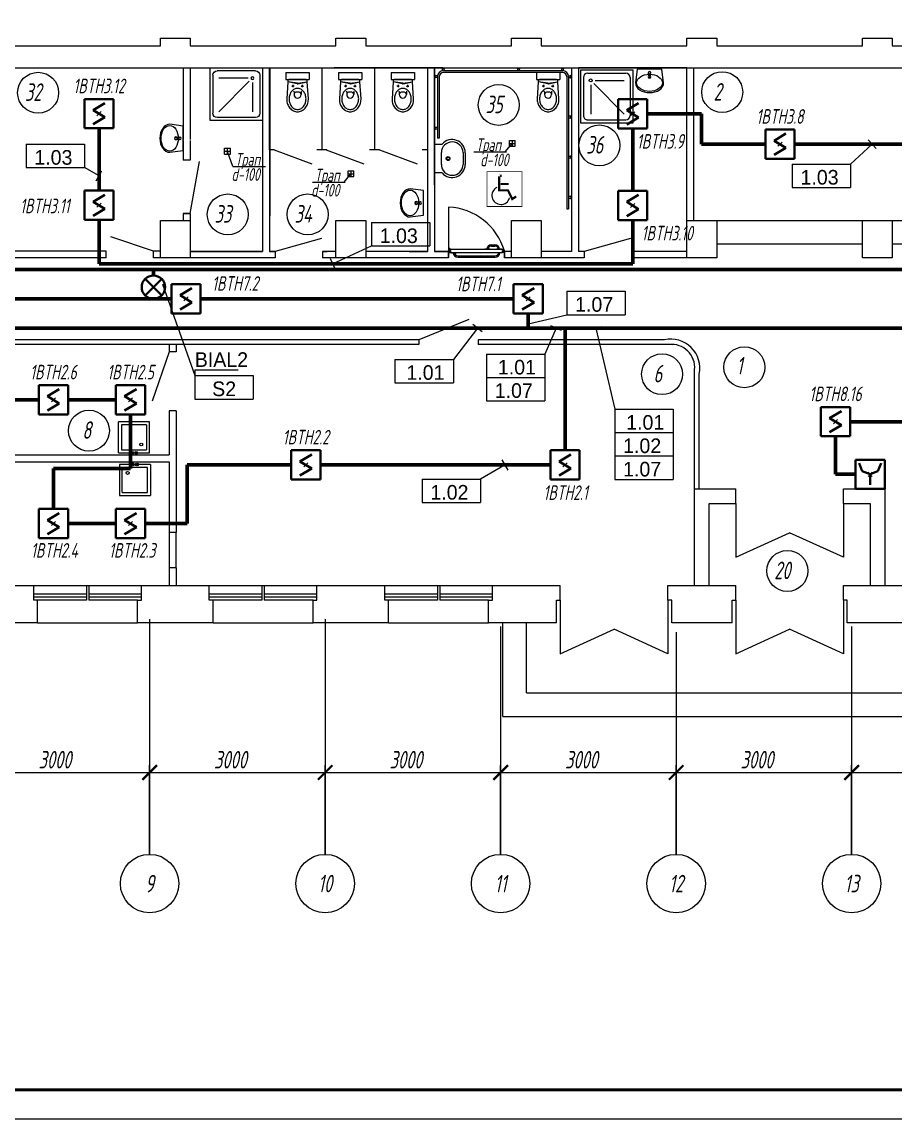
# Model space of a CAD drawing. Extents: x 0 to 1720, y -2086 to 3873.
# Drawn here: x 251.2 to 400.4, y 0 to 187.6 of the extents above; entities that cross this region are included whole.
import ezdxf
from ezdxf.enums import TextEntityAlignment as Align

# ---------------------------------------------------------------- set-up
doc = ezdxf.new("R2010")
doc.units = 0
for name, color, linetype in [('CONTORXXNP----00', 255, 'Continuous'), ('EL_DEVICE_NAME', 7, 'Continuous'), ('FORMAT', 134, 'Continuous'), ('OSI', 5, 'Continuous'), ('PLAN', 2, 'Continuous'), ('SYS_PIN', 7, 'Continuous')]:
    doc.layers.add(name, color=color, linetype=linetype)
doc.layers.add('EL_DEVICE', color=1, linetype='Continuous', lineweight=40)
doc.layers.add('EL_KABLE', color=9, linetype='Continuous', lineweight=60)
doc.styles.add('R2_5', font='romant.shx', dxfattribs={"width": 0.65, "oblique": 12, "height": 2.5})

# ---------------------------------------------------------------- blocks, each defined once
blk = doc.blocks.new('PL_SHOWER_TRAY')
for p, q in [((0.45, 0.9), (-0.45, 0.9)), ((-0.45, 0.9), (-0.45, 0)), ((-0.4, 0.125), (-0.4, 0.775)), ((-0.325, 0.85), (0.325, 0.85)), ((0.4, 0.125), (0.4, 0.775)), ((0.45, 0), (0.45, 0.9)), ((-0.275, 0.25), (-0.275, 0.75)), ((-0.222, 0.228), (0.3, 0.75)), ((-0.45, 0), (0.45, 0)), ((-0.325, 0.05), (0.325, 0.05)), ((-0.2, 0.175), (0.3, 0.175))]:
    blk.add_line(p, q)
blk.add_circle((-0.275, 0.175), 0.025)
for centre, start, end in [((-0.325, 0.775), 90, 180), ((0.325, 0.775), 360, 90), ((-0.325, 0.125), 180, 270), ((0.325, 0.125), 270, 360)]:
    blk.add_arc(centre, 0.075, start, end)
blk = doc.blocks.new('раковина')
at = {"lineweight": 0}
for p, q in [((471040, 84579), (471009, 84347)), ((471459, 84579), (471040, 84579)), ((471040, 84578), (471040, 84578)), ((471067, 84429), (471094, 84451)), ((471094, 84451), (471127, 84470)), ((471127, 84470), (471165, 84483)), ((471165, 84483), (471207, 84492)), ((471207, 84492), (471250, 84495)), ((471231, 84521), (471231, 84525)), ((471233, 84489), (471231, 84521)), ((471236, 84481), (471241, 84439)), ((471239, 84502), (471261, 84502)), ((471239, 84502), (471261, 84502)), ((471239, 84490), (471239, 84502)), ((471250, 84495), (471293, 84492)), ((471259, 84439), (471264, 84481)), ((471261, 84502), (471261, 84490)), ((471267, 84489), (471269, 84521)), ((471269, 84521), (471269, 84525)), ((471293, 84492), (471334, 84483)), ((471334, 84483), (471372, 84470)), ((471372, 84470), (471405, 84451)), ((471405, 84451), (471433, 84429)), ((471489, 84347), (471459, 84579)), ((471459, 84578), (471459, 84578)), ((471009, 84347), (471014, 84314)), ((471014, 84314), (471028, 84283)), ((471028, 84283), (471050, 84253)), ((471029, 84347), (471034, 84376)), ((471034, 84318), (471029, 84347)), ((471034, 84376), (471046, 84404)), ((471046, 84291), (471034, 84318)), ((471046, 84404), (471067, 84429)), ((471067, 84265), (471046, 84291)), ((471050, 84253), (471080, 84228)), ((471094, 84243), (471067, 84265)), ((471433, 84265), (471405, 84243)), ((471420, 84228), (471449, 84253)), ((471433, 84429), (471453, 84404)), ((471453, 84291), (471433, 84265)), ((471449, 84253), (471472, 84283)), ((471453, 84404), (471466, 84376)), ((471466, 84318), (471453, 84291)), ((471466, 84376), (471469, 84347)), ((471469, 84347), (471466, 84318)), ((471472, 84283), (471485, 84314)), ((471485, 84314), (471489, 84347)), ((471080, 84228), (471116, 84207)), ((471127, 84225), (471094, 84243)), ((471116, 84207), (471158, 84191)), ((471165, 84211), (471127, 84225)), ((471158, 84191), (471203, 84182)), ((471207, 84203), (471165, 84211)), ((471203, 84182), (471250, 84179)), ((471250, 84200), (471207, 84203)), ((471293, 84203), (471250, 84200)), ((471250, 84179), (471297, 84182)), ((471334, 84211), (471293, 84203)), ((471297, 84182), (471342, 84191)), ((471372, 84225), (471334, 84211)), ((471342, 84191), (471383, 84207)), ((471405, 84243), (471372, 84225)), ((471383, 84207), (471420, 84228))]:
    blk.add_line(p, q, dxfattribs=at)
for centre, radius, start, end in [((471250, 84452), 24, 0, 180), ((471250, 84452), 24, 180, 0), ((471250, 84522), 20, 339.2856, 200.7144), ((471250, 84522), 19.2, 7.8374, 171.8967), ((471250, 84491), 16.9, 185.1696, 354.8304), ((471250, 84490), 16.9, 185.1696, 354.8304), ((471250, 84490), 10.9, 180, 0), ((471250, 84440), 8.95, 187.1389, 352.8611)]:
    blk.add_arc(centre, radius, start, end, dxfattribs=at)
blk = doc.blocks.new('SIMG011S')
for points, const_width in [([(0.299, -0.298), (0.299, 0.298), (-0.299, 0.298), (-0.299, -0.298)], 0.015), ([(-0.087, 0.225), (-0.047, 0.225)], 0.04)]:
    blk.add_lwpolyline(points, close=True, dxfattribs=dict(const_width=const_width))
at = {"const_width": 0.0375}
for points in [[(-0.089, 0.221), (-0.089, -0.021), (0.061, -0.021), (0.133, -0.17), (0.2, -0.125)], [(-0.067, 0.087), (0.074, 0.087)]]:
    blk.add_lwpolyline(points, dxfattribs=at)
blk.add_arc((-0.061, -0.109), 0.153, 116.1997, 345.0088)
at = {"layer": 'CONTORXXNP----00', "const_width": 0.015}
blk.add_lwpolyline([(0.299, -0.298), (0.299, 0.298), (-0.299, 0.298), (-0.299, -0.298)], close=True, dxfattribs=at)
blk = doc.blocks.new('_ArchTick')
at = {"const_width": 0.15}
blk.add_lwpolyline([(-0.5, -0.5), (0.5, 0.5)], dxfattribs=at)
blk = doc.blocks.new('PS_DAT_SMOKE')
at = {"layer": 'EL_DEVICE'}
for p, q in [((-2.5, 2.5), (2.5, 2.5)), ((-2.5, -2.5), (-2.5, 2.5)), ((2.5, 2.5), (2.5, -2.5)), ((1.01, 1.81), (-1.01, 0.61)), ((-1.01, 0.61), (1.01, -0.61)), ((1.01, -0.61), (-1.01, -1.81)), ((2.5, -2.5), (-2.5, -2.5))]:
    blk.add_line(p, q, dxfattribs=at)
blk = doc.blocks.new('CONNECTOR_SQUARE')
at = {"layer": 'SYS_PIN'}
for p, q in [((-0.35, 0.35), (0.35, -0.35)), ((0.35, 0.35), (-0.35, -0.35))]:
    blk.add_line(p, q, dxfattribs=at)
blk = doc.blocks.new('PS_DAT_HAND')
at = {"layer": 'EL_DEVICE'}
for p, q in [((-2.5, 2.5), (2.5, 2.5)), ((-2.5, -2.5), (-2.5, 2.5)), ((2.5, 2.5), (2.5, -2.5)), ((-1.88, 1.88), (-1.33, 0.55)), ((-1.33, 0.55), (0, 0)), ((1.33, 0.55), (0, 0)), ((0, 0), (0, -1.81)), ((1.88, 1.88), (1.33, 0.55)), ((2.5, -2.5), (-2.5, -2.5))]:
    blk.add_line(p, q, dxfattribs=at)
blk = doc.blocks.new('PS_BIAL')
at = {"layer": 'EL_DEVICE'}
for p, q in [((-1.41, 1.41), (1.41, -1.41)), ((1.41, 1.41), (-1.41, -1.41))]:
    blk.add_line(p, q, dxfattribs=at)
blk.add_circle((0, 0), 2, dxfattribs=at)

msp = doc.modelspace()

# ---------------------------------------------------------------- linework, layer by layer
for p, q in [((397.17, 165.99), (395.81, 167.45)), ((251.87, 166.72), (261.87, 166.72)), ((251.87, 166.72), (251.87, 162.72)), ((261.87, 166.72), (261.87, 162.72)), ((396.49, 166.72), (392.83, 163.32)), ((382.83, 163.32), (392.83, 163.32)), ((382.83, 163.32), (382.83, 159.32)), ((392.83, 163.32), (392.83, 159.32)), ((251.87, 162.72), (261.87, 162.72)), ((264.35, 161.31), (261.87, 162.72)), ((263.86, 160.44), (264.85, 162.18)), ((382.83, 159.32), (392.83, 159.32)), ((310.91, 153.32), (320.91, 153.32)), ((310.91, 153.32), (310.91, 149.32)), ((320.91, 153.32), (320.91, 149.32)), ((304.28, 146.27), (310.91, 149.32)), ((310.91, 149.32), (320.91, 149.32)), ((303.86, 147.18), (304.7, 145.36)), ((275.21, 142.78), (280.72, 127.14)), ((275.21, 142.78), (275.21, 142.78)), ((344.3, 141.57), (354.3, 141.57)), ((344.3, 141.57), (344.3, 137.57)), ((354.3, 141.57), (354.3, 137.57)), ((337.47, 136.99), (337.93, 135.04)), ((337.7, 136.02), (344.3, 137.57)), ((344.3, 137.57), (354.3, 137.57)), ((329.04, 135.27), (324.93, 129.93)), ((329.83, 134.66), (328.25, 135.88)), ((342.48, 135.27), (340.56, 130.84)), ((343.4, 134.87), (341.56, 135.67)), ((350.24, 135.5), (348.29, 135.04)), ((349.26, 135.27), (352.5, 121.4)), ((314.93, 129.93), (324.93, 129.93)), ((314.93, 129.93), (314.93, 125.93)), ((324.93, 129.93), (324.93, 125.93)), ((330.56, 130.84), (340.56, 130.84)), ((330.56, 130.84), (330.56, 122.84)), ((340.56, 130.84), (340.56, 122.84)), ((280.72, 128.14), (280.72, 127.14)), ((280.72, 128.14), (288.16, 128.14)), ((280.72, 127.14), (290.72, 127.14)), ((280.72, 127.14), (280.72, 123.14)), ((290.72, 127.14), (290.72, 123.14)), ((314.93, 125.93), (324.93, 125.93)), ((330.56, 126.84), (340.56, 126.84)), ((280.72, 123.14), (290.72, 123.14)), ((330.56, 122.84), (340.56, 122.84)), ((352.5, 121.4), (362.5, 121.4)), ((352.5, 121.4), (352.5, 109.4)), ((362.5, 121.4), (362.5, 109.4)), ((352.5, 117.4), (362.5, 117.4)), ((334.28, 111), (333.28, 112.74)), ((352.5, 113.4), (362.5, 113.4)), ((333.78, 111.87), (329.56, 109.44)), ((319.56, 109.44), (329.56, 109.44)), ((319.56, 109.44), (319.56, 105.44)), ((329.56, 109.44), (329.56, 105.44)), ((352.5, 109.4), (362.5, 109.4)), ((319.56, 105.44), (329.56, 105.44))]:
    msp.add_line(p, q)
at = {"layer": 'EL_KABLE'}
for p, q in [((367.31, 171.93), (358.07, 171.93)), ((367.31, 166.72), (367.31, 171.93)), ((264.35, 158.78), (264.35, 169.44)), ((355.57, 169.43), (355.57, 158.75)), ((378.25, 166.72), (367.31, 166.72)), ((407.65, 166.72), (383.25, 166.72)), ((264.35, 146.27), (264.35, 153.78)), ((355.57, 153.75), (355.57, 146.27)), ((1183.2, 145.27), (123, 145.27)), ((355.57, 146.27), (264.35, 146.27)), ((1183.2, 145.27), (273.65, 145.27)), ((273.65, 145.27), (273.65, 144.27)), ((276.71, 140.27), (234.11, 140.27)), ((335.2, 140.27), (281.71, 140.27)), ((337.7, 135.27), (337.7, 137.77)), ((1157, 135.27), (159.5, 135.27)), ((1157, 135.27), (337.7, 135.27)), ((1157, 135.27), (344, 135.27)), ((344, 135.27), (344, 114.37)), ((254.05, 123), (244.69, 123)), ((267.24, 123), (259.05, 123)), ((269.74, 111.26), (269.74, 120.5)), ((434.32, 119.27), (392.74, 119.27)), ((390.24, 116.77), (390.24, 110.27)), ((256.55, 104.34), (256.55, 111.26)), ((256.55, 111.26), (269.74, 111.26)), ((297.19, 111.87), (279.43, 111.87)), ((279.43, 111.87), (279.43, 101.84)), ((341.5, 111.87), (302.19, 111.87)), ((390.24, 110.27), (393.65, 110.27)), ((267.24, 101.84), (259.05, 101.84)), ((279.43, 101.84), (272.24, 101.84))]:
    msp.add_line(p, q, dxfattribs=at)
at = {"layer": 'FORMAT'}
msp.add_lwpolyline([(0, 297), (1720.39, 297), (1720.39, 0), (0, 0)], close=True, dxfattribs=at)
at = {"layer": 'FORMAT', "lineweight": 50}
msp.add_lwpolyline([(20, 5), (20, 292), (1715.39, 292), (1715.39, 5)], close=True, dxfattribs=at)
at = {"layer": 'OSI'}
for p, q in [((273, 85.5), (273, 58.02)), ((273, 84.87), (273, 45.27)), ((303, 85.5), (303, 58.02)), ((303, 84.87), (303, 45.27)), ((273, 83.27), (273, 58.02)), ((303, 84.25), (303, 58.02)), ((333, 84.25), (333, 58.02)), ((333, 82.65), (333, 58.02)), ((363, 83.27), (363, 58.02)), ((363, 82.65), (363, 58.02)), ((393, 84.25), (393, 58.02)), ((393, 84.25), (393, 58.02)), ((333, 68.87), (333, 45.27)), ((363, 68.87), (363, 45.27)), ((393, 68.87), (393, 45.27)), ((241, 59.27), (275, 59.27)), ((271, 59.27), (305, 59.27)), ((301, 59.27), (335, 59.27)), ((331, 59.27), (365, 59.27)), ((361, 59.27), (395, 59.27)), ((391, 59.27), (425, 59.27))]:
    msp.add_line(p, q, dxfattribs=at)
at = {"layer": 'OSI', "lineweight": 25}
for p, q in [((273, 45.27), (273, 60.52)), ((273, 45.27), (273, 60.52)), ((303, 45.27), (303, 60.52)), ((303, 45.27), (303, 60.52)), ((333, 45.27), (333, 60.52)), ((333, 45.27), (333, 60.52)), ((363, 45.27), (363, 60.52)), ((363, 45.27), (363, 60.52)), ((393, 45.27), (393, 60.52)), ((393, 45.27), (393, 60.52))]:
    msp.add_line(p, q, dxfattribs=at)
for centre in [(273, 40.27), (303, 40.27), (333, 40.27), (363, 40.27), (393, 40.27)]:
    msp.add_circle(centre, 5, dxfattribs=at)
at = {"layer": 'PLAN'}
for p, q in [((274.85, 184.87), (279.95, 184.87)), ((274.85, 183.57), (274.85, 184.87)), ((279.95, 184.87), (279.95, 183.57)), ((304.85, 184.87), (309.95, 184.87)), ((304.85, 183.57), (304.85, 184.87)), ((309.95, 184.87), (309.95, 183.57)), ((334.85, 184.87), (339.95, 184.87)), ((334.85, 183.57), (334.85, 184.87)), ((339.95, 184.87), (339.95, 183.57)), ((364.85, 184.87), (369.95, 184.87)), ((364.85, 183.57), (364.85, 184.87)), ((369.95, 184.87), (369.95, 183.57)), ((394.85, 184.87), (399.95, 184.87)), ((394.85, 183.57), (394.85, 184.87)), ((399.95, 184.87), (399.95, 183.57)), ((249.95, 183.57), (274.85, 183.57)), ((279.95, 183.57), (304.85, 183.57)), ((309.95, 183.57), (334.85, 183.57)), ((339.95, 183.57), (364.85, 183.57)), ((369.95, 183.57), (394.85, 183.57)), ((399.95, 183.57), (424.85, 183.57)), ((249.95, 179.77), (549.4, 179.77)), ((268.76, 179.77), (278.76, 179.77)), ((278.75, 179.77), (278.75, 167.55)), ((279.95, 179.77), (303.35, 179.77)), ((279.95, 179.77), (285.49, 179.77)), ((279.95, 179.77), (279.95, 167.55)), ((282.32, 179.77), (292.32, 179.77)), ((291.6, 179.77), (303.35, 179.77)), ((292.32, 179.77), (292.32, 155.57)), ((292.32, 179.77), (292.32, 148.4)), ((292.32, 179.77), (292.32, 154.47)), ((293.51, 179.77), (293.51, 148.4)), ((293.51, 165.79), (293.51, 179.77)), ((293.52, 179.77), (293.52, 154.47)), ((296.28, 178.97), (296.28, 177.77)), ((296.28, 178.97), (296.28, 177.77)), ((296.28, 178.97), (300.28, 178.97)), ((300.28, 178.97), (300.28, 177.77)), ((300.28, 178.97), (300.28, 177.77)), ((302.51, 179.77), (320.51, 179.77)), ((302.51, 165.79), (302.51, 179.77)), ((323.09, 179.77), (304.54, 179.77)), ((305.28, 178.97), (305.28, 177.77)), ((305.28, 178.97), (305.28, 177.77)), ((305.28, 178.97), (309.28, 178.97)), ((309.28, 178.97), (309.28, 177.77)), ((309.28, 178.97), (309.28, 177.77)), ((311.51, 165.79), (311.51, 179.77)), ((314.28, 178.97), (314.28, 177.77)), ((314.28, 178.97), (314.28, 177.77)), ((314.28, 178.97), (318.28, 178.97)), ((318.28, 178.97), (318.28, 177.77)), ((318.28, 178.97), (318.28, 177.77)), ((320.51, 179.77), (320.51, 148.4)), ((321.71, 179.77), (345.11, 179.77)), ((321.71, 179.77), (327.24, 179.77)), ((321.71, 159.77), (321.71, 179.77)), ((321.71, 179.77), (321.71, 148.4)), ((321.81, 178.52), (321.71, 178.52)), ((321.81, 178.02), (321.81, 178.52)), ((322.22, 178.42), (321.81, 178.42)), ((322.21, 178.27), (322.21, 167.77)), ((322.51, 178.27), (322.51, 167.77)), ((322.96, 179.67), (322.96, 179.77)), ((322.96, 179.67), (323.46, 179.67)), ((323.06, 179.27), (323.06, 179.67)), ((327.24, 179.27), (323.21, 179.27)), ((327.24, 178.97), (323.21, 178.97)), ((323.36, 179.27), (323.36, 179.67)), ((323.46, 179.67), (323.46, 179.77)), ((343.61, 179.27), (327.24, 179.27)), ((343.61, 178.97), (327.24, 178.97)), ((333.36, 179.77), (345.11, 179.77)), ((335.83, 179.67), (335.83, 179.77)), ((335.83, 179.67), (336.33, 179.67)), ((335.93, 179.27), (335.93, 179.67)), ((336.23, 179.27), (336.23, 179.67)), ((336.33, 179.67), (336.33, 179.77)), ((339.11, 178.97), (339.11, 177.77)), ((339.11, 178.97), (339.11, 177.77)), ((343.1, 178.97), (343.1, 177.77)), ((343.11, 178.97), (343.11, 177.77)), ((343.36, 179.67), (343.36, 179.77)), ((343.86, 179.67), (343.36, 179.67)), ((343.46, 179.27), (343.46, 179.67)), ((343.76, 179.27), (343.76, 179.67)), ((343.86, 179.67), (343.86, 179.77)), ((344.31, 178.27), (344.31, 169.75)), ((344.59, 178.42), (345.01, 178.42)), ((344.61, 178.27), (344.61, 169.75)), ((345.01, 178.52), (345.11, 178.52)), ((345.01, 178.02), (345.01, 178.52)), ((345.11, 179.77), (345.11, 148.4)), ((345.11, 179.77), (345.11, 169.77)), ((346.3, 179.77), (346.3, 148.4)), ((346.3, 179.77), (346.3, 168.32)), ((364.85, 179.77), (346.3, 179.77)), ((346.3, 179.77), (346.3, 148.4)), ((364.85, 153.67), (364.85, 179.77)), ((366.05, 153.67), (366.05, 179.77)), ((296.28, 177.77), (300.28, 177.77)), ((296.28, 177.77), (300.28, 177.77)), ((296.61, 177.39), (296.43, 174.51)), ((296.62, 177.58), (296.61, 177.39)), ((298.21, 177.04), (296.62, 177.37)), ((298.26, 177.17), (296.62, 177.37)), ((299.74, 177.77), (296.82, 177.77)), ((297.68, 176.67), (297.28, 176.67)), ((297.48, 176.87), (297.48, 176.47)), ((298.3, 177.17), (299.94, 177.37)), ((298.35, 177.04), (299.95, 177.37)), ((298.88, 176.67), (299.28, 176.67)), ((299.08, 176.87), (299.08, 176.47)), ((299.95, 177.39), (299.94, 177.58)), ((300.13, 174.51), (299.95, 177.39)), ((305.28, 177.77), (309.28, 177.77)), ((305.28, 177.77), (309.28, 177.77)), ((305.61, 177.39), (305.43, 174.51)), ((305.62, 177.58), (305.61, 177.39)), ((307.21, 177.04), (305.62, 177.37)), ((307.26, 177.17), (305.62, 177.37)), ((308.74, 177.77), (305.82, 177.77)), ((306.68, 176.67), (306.28, 176.67)), ((306.48, 176.87), (306.48, 176.47)), ((307.3, 177.17), (308.94, 177.37)), ((307.35, 177.04), (308.95, 177.37)), ((307.88, 176.67), (308.28, 176.67)), ((308.08, 176.87), (308.08, 176.47)), ((308.95, 177.39), (308.94, 177.58)), ((309.13, 174.51), (308.95, 177.39)), ((314.28, 177.77), (318.28, 177.77)), ((314.28, 177.77), (318.28, 177.77)), ((314.61, 177.39), (314.43, 174.51)), ((314.62, 177.58), (314.61, 177.39)), ((316.21, 177.04), (314.62, 177.37)), ((316.26, 177.17), (314.62, 177.37)), ((317.74, 177.77), (314.82, 177.77)), ((315.68, 176.67), (315.28, 176.67)), ((315.48, 176.87), (315.48, 176.47)), ((316.3, 177.17), (317.94, 177.37)), ((316.35, 177.04), (317.95, 177.37)), ((316.88, 176.67), (317.28, 176.67)), ((317.08, 176.87), (317.08, 176.47)), ((317.95, 177.39), (317.94, 177.58)), ((318.13, 174.51), (317.95, 177.39)), ((321.81, 178.02), (321.71, 178.02)), ((322.21, 178.12), (321.81, 178.12)), ((339.11, 177.77), (343.11, 177.77)), ((339.11, 177.77), (343.11, 177.77)), ((339.43, 177.39), (339.26, 174.51)), ((339.44, 177.58), (339.43, 177.39)), ((341.04, 177.04), (339.45, 177.37)), ((341.08, 177.17), (339.45, 177.37)), ((342.57, 177.77), (339.64, 177.77)), ((340.51, 176.67), (340.11, 176.67)), ((340.31, 176.87), (340.31, 176.47)), ((341.13, 177.17), (342.76, 177.37)), ((341.18, 177.04), (342.78, 177.37)), ((341.71, 176.67), (342.11, 176.67)), ((341.91, 176.87), (341.91, 176.47)), ((342.78, 177.39), (342.77, 177.58)), ((342.95, 174.51), (342.78, 177.39)), ((344.61, 178.12), (345.01, 178.12)), ((345.01, 178.02), (345.11, 178.02)), ((297.68, 175.67), (297.68, 175.32)), ((297.68, 175.32), (297.68, 175.22)), ((298.58, 175.62), (297.98, 175.62)), ((298.88, 175.67), (298.88, 175.32)), ((298.88, 175.32), (298.88, 175.22)), ((306.68, 175.67), (306.68, 175.32)), ((306.68, 175.32), (306.68, 175.22)), ((307.58, 175.62), (306.98, 175.62)), ((307.88, 175.67), (307.88, 175.32)), ((307.88, 175.32), (307.88, 175.22)), ((315.68, 175.67), (315.68, 175.32)), ((315.68, 175.32), (315.68, 175.22)), ((316.58, 175.62), (315.98, 175.62)), ((316.88, 175.67), (316.88, 175.32)), ((316.88, 175.32), (316.88, 175.22)), ((340.51, 175.67), (340.51, 175.32)), ((340.51, 175.32), (340.51, 175.22)), ((341.41, 175.62), (340.81, 175.62)), ((341.71, 175.67), (341.71, 175.32)), ((341.71, 175.32), (341.71, 175.22)), ((344.31, 171.4), (344.31, 155.65)), ((344.59, 171.55), (345.01, 171.55)), ((344.61, 171.55), (345.01, 171.55)), ((344.61, 171.4), (344.61, 155.65)), ((344.61, 171.25), (345.01, 171.25)), ((344.61, 171.25), (345.01, 171.25)), ((345.01, 171.65), (345.11, 171.65)), ((345.01, 171.65), (345.01, 171.15)), ((345.01, 171.65), (345.11, 171.65)), ((345.01, 171.15), (345.01, 171.65)), ((345.01, 171.15), (345.11, 171.15)), ((345.01, 171.15), (345.11, 171.15)), ((321.81, 169.67), (321.71, 169.67)), ((321.81, 169.17), (321.71, 169.17)), ((321.81, 169.17), (321.81, 169.67)), ((322.21, 169.57), (321.81, 169.57)), ((322.21, 169.27), (321.81, 169.27)), ((278.75, 167.37), (278.75, 163.97)), ((279.95, 167.37), (279.95, 163.97)), ((322.51, 167.77), (322.21, 167.77)), ((334.5, 166.37), (334.5, 167.37)), ((334.5, 167.37), (335.5, 167.37)), ((335, 166.37), (335, 167.37)), ((335.5, 166.37), (335.5, 167.37)), ((285.82, 165.02), (285.82, 166.02)), ((285.82, 166.02), (286.82, 166.02)), ((285.82, 165.52), (286.82, 165.52)), ((287.24, 162.93), (286.29, 165.49)), ((286.32, 165.02), (286.32, 166.02)), ((286.82, 165.02), (286.82, 166.02)), ((294.3, 165.79), (293.51, 165.79)), ((294.3, 165.79), (300.73, 163.39)), ((302.5, 165.79), (301.6, 165.79)), ((303.3, 165.79), (301.7, 165.79)), ((303.2, 165.79), (309.63, 163.39)), ((311.5, 165.79), (310.6, 165.79)), ((312.3, 165.79), (310.7, 165.79)), ((312.3, 165.79), (318.73, 163.39)), ((320.5, 165.79), (319.6, 165.79)), ((321.71, 161.82), (321.71, 166.72)), ((321.71, 166.72), (323, 166.72)), ((322.89, 163.26), (322.89, 165.28)), ((326.58, 165.28), (326.58, 163.26)), ((326.96, 165.27), (326.96, 163.27)), ((328.43, 165.44), (333.98, 165.44)), ((333.8, 165.44), (334.97, 166.84)), ((334.5, 166.87), (335.5, 166.87)), ((334.5, 166.37), (335.5, 166.37)), ((279.95, 163.97), (278.75, 163.97)), ((279.95, 154.87), (281.53, 163.78)), ((285.82, 165.02), (286.82, 165.02)), ((344.61, 164.68), (345.01, 164.68)), ((344.61, 164.38), (345.01, 164.38)), ((345.01, 164.78), (345.11, 164.78)), ((345.01, 164.78), (345.01, 164.28)), ((345.01, 164.28), (345.11, 164.28)), ((287.24, 162.93), (292.79, 162.93)), ((306.23, 160.24), (307.4, 161.65)), ((306.93, 161.18), (306.93, 162.18)), ((306.93, 162.18), (307.93, 162.18)), ((306.93, 161.68), (307.93, 161.68)), ((307.43, 161.18), (307.43, 162.18)), ((307.93, 161.18), (307.93, 162.18)), ((323, 161.82), (321.71, 161.82)), ((300.86, 160.24), (306.41, 160.24)), ((306.93, 161.18), (307.93, 161.18)), ((344.61, 157.81), (345.01, 157.81)), ((345.01, 157.91), (345.11, 157.91)), ((345.01, 157.91), (345.01, 157.41)), ((324.09, 155.98), (324.1, 148.52)), ((344.61, 157.51), (345.01, 157.51)), ((345.01, 157.41), (345.11, 157.41)), ((278.75, 154.87), (279.95, 154.87)), ((278.75, 154.87), (278.75, 153.67)), ((279.95, 154.87), (278.75, 154.87)), ((279.95, 154.87), (279.95, 153.67)), ((344.31, 155.65), (344.61, 155.65)), ((274.85, 147.27), (274.85, 153.67)), ((274.85, 153.67), (279.95, 153.67)), ((279.95, 153.67), (279.95, 147.27)), ((304.85, 147.27), (304.85, 153.67)), ((304.85, 153.67), (309.95, 153.67)), ((309.95, 153.67), (309.95, 147.27)), ((334.85, 147.27), (334.85, 153.67)), ((334.85, 153.67), (339.95, 153.67)), ((339.95, 153.67), (339.95, 147.27)), ((339.95, 153.67), (339.95, 152.54)), ((364.85, 147.27), (364.85, 153.67)), ((364.85, 153.67), (369.95, 153.67)), ((366.05, 153.67), (424.85, 153.67)), ((369.95, 153.67), (369.95, 147.27)), ((394.85, 147.27), (394.85, 153.67)), ((394.85, 153.67), (399.95, 153.67)), ((399.95, 153.67), (399.95, 147.27)), ((273.65, 148.45), (266.36, 150.9)), ((302.38, 150.6), (294.47, 148.4)), ((355.17, 150.6), (347.26, 148.4)), ((265.55, 148.45), (249.95, 148.45)), ((265.55, 147.27), (265.55, 148.45)), ((274.85, 148.45), (273.65, 148.45)), ((273.65, 147.27), (273.65, 148.45)), ((292.32, 148.4), (279.95, 148.4)), ((279.95, 148.4), (292.32, 148.4)), ((294.47, 148.4), (293.51, 148.4)), ((293.51, 148.4), (294.47, 148.4)), ((294.47, 148.4), (294.47, 147.27)), ((304.85, 148.4), (302.57, 148.4)), ((302.57, 148.4), (303.35, 148.4)), ((302.57, 148.4), (302.57, 147.27)), ((320.51, 148.4), (309.95, 148.4)), ((317.34, 148.4), (320.51, 148.4)), ((320.51, 148.4), (317.69, 148.4)), ((324.1, 148.4), (321.71, 148.4)), ((321.71, 148.4), (324.1, 148.4)), ((324.1, 147.32), (324.1, 148.52)), ((324.1, 147.32), (324.1, 148.52)), ((324.1, 148.47), (324.1, 148.22)), ((324.1, 148.47), (324.1, 148.22)), ((324.32, 148.47), (324.1, 148.47)), ((324.1, 148.47), (324.1, 147.34)), ((324.1, 148.47), (324.1, 147.34)), ((324.1, 148.4), (324.1, 147.27)), ((324.1, 147.27), (324.1, 148.39)), ((324.1, 148.28), (324.32, 148.28)), ((324.25, 148.53), (324.25, 148.72)), ((324.37, 148.53), (324.25, 148.53)), ((333.45, 148.72), (324.29, 148.72)), ((324.29, 148.72), (324.29, 148.57)), ((324.29, 148.57), (324.41, 148.57)), ((324.32, 148.28), (324.32, 148.47)), ((324.37, 148.22), (324.37, 148.53)), ((324.41, 148.57), (324.41, 148.22)), ((330.31, 148.72), (330.31, 148.77)), ((331.21, 148.77), (330.31, 148.77)), ((331.21, 148.72), (331.21, 148.77)), ((331.41, 149.51), (332.02, 149.51)), ((331.41, 149.31), (332.02, 149.31)), ((333.17, 148.77), (332.27, 148.77)), ((332.27, 148.72), (332.27, 148.77)), ((333.17, 148.72), (333.17, 148.77)), ((333.33, 148.22), (333.33, 148.57)), ((333.33, 148.57), (333.45, 148.57)), ((333.37, 148.22), (333.37, 148.53)), ((333.37, 148.53), (333.49, 148.53)), ((333.42, 148.28), (333.42, 148.47)), ((333.42, 148.47), (333.65, 148.47)), ((333.65, 148.28), (333.42, 148.28)), ((333.45, 148.57), (333.45, 148.72)), ((333.49, 148.53), (333.49, 148.72)), ((333.64, 148.47), (333.64, 147.27)), ((333.64, 147.32), (333.64, 148.45)), ((334.85, 148.4), (333.64, 148.4)), ((333.64, 147.27), (333.64, 148.4)), ((333.64, 148.4), (333.64, 147.27)), ((333.65, 148.47), (333.65, 148.22)), ((345.11, 148.4), (339.95, 148.4)), ((347.26, 148.4), (346.3, 148.4)), ((347.26, 148.4), (347.26, 147.27)), ((364.85, 148.4), (355.36, 148.4)), ((355.36, 148.4), (355.36, 147.27)), ((369.95, 149.67), (394.85, 149.67)), ((399.95, 149.67), (424.85, 149.67)), ((265.55, 147.27), (249.95, 147.27)), ((274.85, 147.27), (273.65, 147.27)), ((286.71, 147.27), (274.85, 147.27)), ((294.47, 147.27), (286.71, 147.27)), ((304.85, 147.27), (302.57, 147.27)), ((309.95, 147.27), (304.85, 147.27)), ((324.1, 147.27), (309.95, 147.27)), ((324.1, 148.22), (324.37, 148.22)), ((324.41, 148.22), (333.33, 148.22)), ((324.58, 148.17), (324.58, 148.22)), ((324.58, 148.17), (325.48, 148.17)), ((325.48, 148.17), (325.48, 148.22)), ((325.68, 147.62), (332.07, 147.62)), ((325.68, 147.42), (332.07, 147.42)), ((332.27, 148.17), (332.27, 148.22)), ((333.17, 148.17), (332.27, 148.17)), ((333.17, 148.17), (333.17, 148.22)), ((333.65, 148.22), (333.37, 148.22)), ((339.95, 147.27), (333.64, 147.27)), ((347.26, 147.27), (339.95, 147.27)), ((364.85, 147.27), (355.36, 147.27)), ((369.95, 147.27), (364.85, 147.27)), ((399.95, 147.27), (394.85, 147.27)), ((327.56, 136.77), (319.04, 133.27)), ((319.04, 133.27), (246.15, 133.27)), ((319.04, 133.27), (319.04, 132.47)), ((351.25, 133.27), (329.14, 133.27)), ((329.14, 133.27), (329.14, 132.47)), ((361, 133.27), (351.25, 133.27)), ((319.04, 132.47), (249.95, 132.47)), ((276.34, 132.4), (276.34, 131.2)), ((277.54, 132.4), (277.54, 131.2)), ((351.25, 132.47), (329.14, 132.47)), ((361.8, 132.47), (351.25, 132.47)), ((276.34, 131.2), (273.44, 122.79)), ((277.54, 131.2), (276.34, 131.2)), ((366.15, 91.27), (366.15, 128.17)), ((366.95, 107.77), (366.95, 127.38)), ((276.34, 121.1), (276.34, 113.6)), ((277.54, 121.1), (276.34, 121.1)), ((277.54, 121.1), (277.54, 100.29)), ((267.68, 113.95), (267.68, 119.25)), ((272.99, 119.25), (267.68, 119.25)), ((272.48, 118.75), (268.18, 118.75)), ((268.18, 118.75), (268.18, 114.45)), ((272.48, 118.75), (272.48, 114.45)), ((272.99, 113.95), (272.99, 119.25)), ((249.95, 113.6), (276.34, 113.6)), ((267.68, 113.95), (272.99, 113.95)), ((268.18, 114.45), (272.48, 114.45)), ((246.15, 112.4), (276.34, 112.4)), ((273.12, 111.93), (267.82, 111.93)), ((267.82, 111.93), (267.82, 106.63)), ((272.62, 111.43), (268.32, 111.43)), ((268.32, 107.13), (268.32, 111.43)), ((272.62, 107.13), (272.62, 111.43)), ((273.12, 111.93), (273.12, 106.63)), ((276.34, 112.4), (276.34, 100.29)), ((268.32, 107.13), (272.62, 107.13)), ((366.15, 107.77), (373.2, 107.77)), ((373.2, 105.27), (373.2, 107.77)), ((391.6, 107.77), (398.65, 107.77)), ((391.6, 105.27), (391.6, 107.77)), ((398.65, 107.77), (398.65, 91.27)), ((267.82, 106.63), (273.12, 106.63)), ((368.65, 91.27), (368.65, 105.27)), ((368.65, 105.27), (373.2, 105.27)), ((373.2, 105.27), (373.2, 96.07)), ((391.6, 105.27), (396.15, 105.27)), ((391.6, 105.27), (391.6, 96.07)), ((396.15, 105.27), (396.15, 91.27)), ((276.34, 100.29), (276.34, 94.29)), ((277.54, 100.29), (276.34, 100.29)), ((277.54, 94.29), (277.54, 100.29)), ((373.2, 96.07), (382.4, 100.27)), ((391.6, 96.07), (382.4, 100.27)), ((277.54, 94.29), (276.34, 94.29)), ((276.34, 94.29), (276.34, 91.27)), ((277.54, 94.29), (277.54, 91.27)), ((241.6, 91.27), (253.2, 91.27)), ((253.2, 88.77), (253.2, 91.27)), ((253.2, 91.27), (271.6, 91.27)), ((262.2, 91.27), (262.2, 88.77)), ((262.6, 91.27), (262.6, 88.77)), ((271.6, 91.27), (283.2, 91.27)), ((271.6, 88.77), (271.6, 91.27)), ((283.2, 88.77), (283.2, 91.27)), ((283.2, 91.27), (301.6, 91.27)), ((292.2, 91.27), (292.2, 88.77)), ((292.6, 91.27), (292.6, 88.77)), ((301.6, 91.27), (313.2, 91.27)), ((301.6, 88.77), (301.6, 91.27)), ((313.2, 88.77), (313.2, 91.27)), ((313.2, 91.27), (331.6, 91.27)), ((322.2, 91.27), (322.2, 88.77)), ((322.6, 91.27), (322.6, 88.77)), ((331.6, 91.27), (343.2, 91.27)), ((331.6, 88.77), (331.6, 91.27)), ((343.2, 88.77), (343.2, 91.27)), ((361.6, 91.27), (373.2, 91.27)), ((361.6, 88.77), (361.6, 91.27)), ((373.2, 88.77), (373.2, 91.27)), ((391.6, 91.27), (403.2, 91.27)), ((391.6, 88.77), (391.6, 91.27)), ((262.2, 89.77), (253.2, 89.77)), ((262.2, 89.27), (253.2, 89.27)), ((253.85, 88.77), (253.2, 88.77)), ((253.85, 84.87), (253.85, 88.77)), ((262.2, 88.77), (253.85, 88.77)), ((271.6, 89.77), (262.6, 89.77)), ((271.6, 89.27), (262.6, 89.27)), ((270.95, 88.77), (262.6, 88.77)), ((270.95, 84.87), (270.95, 88.77)), ((270.95, 88.77), (271.6, 88.77)), ((292.2, 89.77), (283.2, 89.77)), ((292.2, 89.27), (283.2, 89.27)), ((283.85, 88.77), (283.2, 88.77)), ((283.85, 84.87), (283.85, 88.77)), ((292.2, 88.77), (283.85, 88.77)), ((301.6, 89.77), (292.6, 89.77)), ((301.6, 89.27), (292.6, 89.27)), ((300.95, 88.77), (292.6, 88.77)), ((300.95, 84.87), (300.95, 88.77)), ((300.95, 88.77), (301.6, 88.77)), ((322.2, 89.77), (313.2, 89.77)), ((322.2, 89.27), (313.2, 89.27)), ((313.85, 88.77), (313.2, 88.77)), ((313.85, 84.87), (313.85, 88.77)), ((322.2, 88.77), (313.85, 88.77)), ((331.6, 89.77), (322.6, 89.77)), ((331.6, 89.27), (322.6, 89.27)), ((330.95, 88.77), (322.6, 88.77)), ((330.95, 84.87), (330.95, 88.77)), ((330.95, 88.77), (331.6, 88.77)), ((342.55, 84.87), (342.55, 88.77)), ((342.55, 88.77), (343.2, 88.77)), ((343.2, 88.77), (343.2, 79.57)), ((362.25, 88.77), (361.6, 88.77)), ((361.6, 88.77), (361.6, 79.57)), ((362.25, 84.87), (362.25, 88.77)), ((372.55, 84.87), (372.55, 88.77)), ((372.55, 88.77), (373.2, 88.77)), ((373.2, 88.77), (373.2, 79.57)), ((392.25, 88.77), (391.6, 88.77)), ((391.6, 88.77), (391.6, 79.57)), ((392.25, 84.87), (392.25, 88.77)), ((253.85, 84.87), (240.95, 84.87)), ((253.85, 84.87), (270.95, 84.87)), ((283.85, 84.87), (270.95, 84.87)), ((283.85, 84.87), (300.95, 84.87)), ((313.85, 84.87), (300.95, 84.87)), ((313.85, 84.87), (330.95, 84.87)), ((342.55, 84.87), (330.95, 84.87)), ((333.4, 68.87), (333.4, 84.87)), ((337.4, 72.87), (337.4, 84.87)), ((372.55, 84.87), (362.25, 84.87)), ((402.55, 84.87), (392.25, 84.87)), ((343.2, 79.57), (352.4, 83.77)), ((361.6, 79.57), (352.4, 83.77)), ((373.2, 79.57), (382.4, 83.77)), ((391.6, 79.57), (382.4, 83.77)), ((337.4, 72.87), (427.4, 72.87)), ((333.4, 68.87), (431.4, 68.87))]:
    msp.add_line(p, q, dxfattribs=at)
for centre, radius in [((253.94, 175.53), 3.5), ((370.87, 175.63), 3.5), ((297.48, 176.67), 0.1), ((299.08, 176.67), 0.1), ((306.48, 176.67), 0.1), ((308.08, 176.67), 0.1), ((315.48, 176.67), 0.1), ((317.08, 176.67), 0.1), ((332.68, 173.44), 3.5), ((340.31, 176.67), 0.1), ((341.91, 176.67), 0.1), ((349.88, 166.52), 3.5), ((324.01, 164.27), 0.33), ((324.01, 164.27), 0.23), ((286.36, 154.71), 3.5), ((300.01, 154.71), 3.5), ((324.27, 148.85), 0.1), ((324.27, 148.85), 0.05), ((374.66, 128.58), 3.5), ((360.6, 127.39), 3.5), ((262.62, 117.73), 3.5), ((271.57, 115.37), 0.25), ((269.97, 113.93), 0.25), ((270.7, 113.92), 0.25), ((269.24, 110.5), 0.25), ((270.11, 111.96), 0.25), ((270.83, 111.95), 0.25), ((382.01, 93.74), 3.5)]:
    msp.add_circle(centre, radius, dxfattribs=at)
for centre, radius, start, end in [((323.21, 178.27), 1, 90, 180), ((323.21, 178.27), 0.7, 90, 180), ((343.61, 178.27), 1, 0, 90), ((343.61, 178.27), 0.7, 0, 90), ((296.63, 177.39), 0.0186, 176.5615, 258.1909), ((296.82, 177.57), 0.2, 90, 176.5615), ((298.28, 177.37), 0.343, 258.1909, 281.8091), ((298.28, 177.37), 0.199, 263.1871, 276.8129), ((299.74, 177.57), 0.2, 3.4385, 90), ((299.93, 177.39), 0.0186, 281.8091, 3.4385), ((305.63, 177.39), 0.0186, 176.5615, 258.1909), ((305.82, 177.57), 0.2, 90, 176.5615), ((307.28, 177.37), 0.343, 258.1909, 281.8091), ((307.28, 177.37), 0.199, 263.1871, 276.8129), ((308.74, 177.57), 0.2, 3.4385, 90), ((308.93, 177.39), 0.0186, 281.8091, 3.4385), ((314.63, 177.39), 0.0186, 176.5615, 258.1909), ((314.82, 177.57), 0.2, 90, 176.5615), ((316.28, 177.37), 0.343, 258.1909, 281.8091), ((316.28, 177.37), 0.199, 263.1871, 276.8129), ((317.74, 177.57), 0.2, 3.4385, 90), ((317.93, 177.39), 0.0186, 281.8091, 3.4385), ((339.45, 177.39), 0.0186, 176.5615, 258.1909), ((339.64, 177.57), 0.2, 90, 176.5615), ((341.11, 177.37), 0.343, 258.1909, 281.8091), ((341.11, 177.37), 0.199, 263.1871, 276.8129), ((342.57, 177.57), 0.2, 3.4385, 90), ((342.76, 177.39), 0.0186, 281.8091, 3.4385), ((298.81, 174.37), 2.38, 176.5615, 180), ((299.06, 174.47), 2.23, 161.5476, 180), ((298.68, 174.6), 1.83, 141.1466, 161.5476), ((298.43, 174.79), 1.52, 117.2121, 141.1466), ((297.58, 175.67), 0.1, 0, 90), ((297.98, 175.32), 0.3, 90, 180), ((298.28, 175.22), 0.6, 180, 0), ((298.28, 175.09), 1.18, 90, 117.2121), ((298.28, 175.09), 1.18, 62.7879, 90), ((298.58, 175.32), 0.3, 0, 90), ((298.13, 174.79), 1.52, 38.8534, 62.7879), ((298.98, 175.67), 0.1, 90, 180), ((297.88, 174.6), 1.83, 18.4524, 38.8534), ((297.5, 174.47), 2.23, 0, 18.4524), ((297.75, 174.37), 2.38, 360, 3.4385), ((307.81, 174.37), 2.38, 176.5615, 180), ((308.06, 174.47), 2.23, 161.5476, 180), ((307.68, 174.6), 1.83, 141.1466, 161.5476), ((307.43, 174.79), 1.52, 117.2121, 141.1466), ((306.58, 175.67), 0.1, 0, 90), ((306.98, 175.32), 0.3, 90, 180), ((307.28, 175.22), 0.6, 180, 0), ((307.28, 175.09), 1.18, 90, 117.2121), ((307.28, 175.09), 1.18, 62.7879, 90), ((307.58, 175.32), 0.3, 0, 90), ((307.13, 174.79), 1.52, 38.8534, 62.7879), ((307.98, 175.67), 0.1, 90, 180), ((306.88, 174.6), 1.83, 18.4524, 38.8534), ((306.5, 174.47), 2.23, 0, 18.4524), ((306.75, 174.37), 2.38, 360, 3.4385), ((316.81, 174.37), 2.38, 176.5615, 180), ((317.06, 174.47), 2.23, 161.5476, 180), ((316.68, 174.6), 1.83, 141.1466, 161.5476), ((316.43, 174.79), 1.52, 117.2121, 141.1466), ((315.58, 175.67), 0.1, 0, 90), ((315.98, 175.32), 0.3, 90, 180), ((316.28, 175.22), 0.6, 180, 0), ((316.28, 175.09), 1.18, 90, 117.2121), ((316.28, 175.09), 1.18, 62.7879, 90), ((316.58, 175.32), 0.3, 0, 90), ((316.13, 174.79), 1.52, 38.8534, 62.7879), ((316.98, 175.67), 0.1, 90, 180), ((315.88, 174.6), 1.83, 18.4524, 38.8534), ((315.5, 174.47), 2.23, 0, 18.4524), ((315.75, 174.37), 2.38, 360, 3.4385), ((341.63, 174.37), 2.38, 176.5615, 180), ((341.88, 174.47), 2.23, 161.5476, 180), ((341.5, 174.6), 1.83, 141.1466, 161.5476), ((341.26, 174.79), 1.52, 117.2121, 141.1466), ((340.41, 175.67), 0.1, 0, 90), ((340.81, 175.32), 0.3, 90, 180), ((341.11, 175.22), 0.6, 180, 0), ((341.11, 175.09), 1.18, 90, 117.2121), ((341.11, 175.09), 1.18, 62.7879, 90), ((341.41, 175.32), 0.3, 0, 90), ((340.95, 174.79), 1.52, 38.8534, 62.7879), ((341.81, 175.67), 0.1, 90, 180), ((340.71, 174.6), 1.83, 18.4524, 38.8534), ((340.33, 174.47), 2.23, 0, 18.4524), ((340.58, 174.37), 2.38, 360, 3.4385), ((298.81, 174.37), 2.38, 180, 200.0471), ((298.55, 174.28), 2.1, 200.0471, 221.3785), ((299.06, 174.47), 2.23, 180, 198.4524), ((298.68, 174.34), 1.83, 198.4524, 218.8534), ((298.39, 174.13), 1.88, 221.3785, 244.8176), ((298.43, 174.15), 1.52, 218.8534, 242.7879), ((298.28, 173.85), 1.18, 242.7879, 270), ((298.28, 173.85), 1.18, 270, 297.2121), ((298.13, 174.15), 1.52, 297.2121, 321.1466), ((298.17, 174.13), 1.88, 295.1824, 318.6215), ((297.88, 174.34), 1.83, 321.1466, 341.5476), ((298.01, 174.28), 2.1, 318.6215, 339.9529), ((297.5, 174.47), 2.23, 341.5476, 360), ((297.75, 174.37), 2.38, 339.9529, 360), ((307.81, 174.37), 2.38, 180, 200.0471), ((307.55, 174.28), 2.1, 200.0471, 221.3785), ((308.06, 174.47), 2.23, 180, 198.4524), ((307.68, 174.34), 1.83, 198.4524, 218.8534), ((307.39, 174.13), 1.88, 221.3785, 244.8176), ((307.43, 174.15), 1.52, 218.8534, 242.7879), ((307.28, 173.85), 1.18, 242.7879, 270), ((307.28, 173.85), 1.18, 270, 297.2121), ((307.13, 174.15), 1.52, 297.2121, 321.1466), ((307.17, 174.13), 1.88, 295.1824, 318.6215), ((306.88, 174.34), 1.83, 321.1466, 341.5476), ((307.01, 174.28), 2.1, 318.6215, 339.9529), ((306.5, 174.47), 2.23, 341.5476, 360), ((306.75, 174.37), 2.38, 339.9529, 360), ((316.81, 174.37), 2.38, 180, 200.0471), ((316.55, 174.28), 2.1, 200.0471, 221.3785), ((317.06, 174.47), 2.23, 180, 198.4524), ((316.68, 174.34), 1.83, 198.4524, 218.8534), ((316.39, 174.13), 1.88, 221.3785, 244.8176), ((316.43, 174.15), 1.52, 218.8534, 242.7879), ((316.28, 173.85), 1.18, 242.7879, 270), ((316.28, 173.85), 1.18, 270, 297.2121), ((316.13, 174.15), 1.52, 297.2121, 321.1466), ((316.17, 174.13), 1.88, 295.1824, 318.6215), ((315.88, 174.34), 1.83, 321.1466, 341.5476), ((316.01, 174.28), 2.1, 318.6215, 339.9529), ((315.5, 174.47), 2.23, 341.5476, 360), ((315.75, 174.37), 2.38, 339.9529, 360), ((341.63, 174.37), 2.38, 180, 200.0471), ((341.38, 174.28), 2.1, 200.0471, 221.3785), ((341.88, 174.47), 2.23, 180, 198.4524), ((341.5, 174.34), 1.83, 198.4524, 218.8534), ((341.21, 174.13), 1.88, 221.3785, 244.8176), ((341.26, 174.15), 1.52, 218.8534, 242.7879), ((341.11, 173.85), 1.18, 242.7879, 270), ((341.11, 173.85), 1.18, 270, 297.2121), ((340.95, 174.15), 1.52, 297.2121, 321.1466), ((341, 174.13), 1.88, 295.1824, 318.6215), ((340.71, 174.34), 1.83, 321.1466, 341.5476), ((340.84, 174.28), 2.1, 318.6215, 339.9529), ((340.33, 174.47), 2.23, 341.5476, 360), ((340.58, 174.37), 2.38, 339.9529, 0), ((298.28, 173.91), 1.64, 244.8176, 270), ((298.28, 173.91), 1.64, 270, 295.1824), ((307.28, 173.91), 1.64, 244.8176, 270), ((307.28, 173.91), 1.64, 270, 295.1824), ((316.28, 173.91), 1.64, 244.8176, 270), ((316.28, 173.91), 1.64, 270, 295.1824), ((341.11, 173.91), 1.64, 244.8176, 270), ((341.11, 173.91), 1.64, 270, 295.1824), ((324.73, 165.28), 1.85, 0, 180), ((324.71, 165.28), 2.24, 359.8704, 139.9599), ((324.73, 163.26), 1.85, 180, 0), ((324.71, 163.26), 2.24, 220.0401, 0.1296), ((323.58, 145.49), 10.49, 16.4777, 87.1925), ((331.41, 148.71), 0.8, 90, 176.413), ((331.41, 148.71), 0.6, 90, 174.249), ((332.02, 148.71), 0.8, 4.3012, 90), ((332.02, 148.71), 0.6, 5.751, 90), ((325.68, 148.22), 0.8, 183.5866, 270), ((325.68, 148.22), 0.6, 184.7802, 270), ((332.07, 148.22), 0.8, 270, 356.413), ((332.07, 148.22), 0.6, 270, 355.2198), ((362.08, 128.41), 4.97, 348.0411, 102.6334), ((362.22, 128.54), 3.95, 354.6725, 96.0019)]:
    msp.add_arc(centre, radius, start, end, dxfattribs=at)

# ---------------------------------------------------------------- block references
for name, p in [('PS_DAT_SMOKE', (264.35, 171.94)), ('PS_DAT_SMOKE', (355.57, 171.93)), ('CONNECTOR_SQUARE', (264.35, 171.94)), ('CONNECTOR_SQUARE', (355.57, 171.93)), ('PS_DAT_SMOKE', (380.75, 166.72)), ('CONNECTOR_SQUARE', (380.75, 166.72)), ('PS_DAT_SMOKE', (264.35, 156.28)), ('PS_DAT_SMOKE', (355.57, 156.25)), ('CONNECTOR_SQUARE', (264.35, 156.28)), ('CONNECTOR_SQUARE', (355.57, 156.25)), ('PS_BIAL', (273.65, 142.27)), ('CONNECTOR_SQUARE', (273.65, 142.27)), ('PS_DAT_SMOKE', (279.21, 140.27)), ('PS_DAT_SMOKE', (337.7, 140.27)), ('CONNECTOR_SQUARE', (279.21, 140.27)), ('CONNECTOR_SQUARE', (337.7, 140.27)), ('PS_DAT_SMOKE', (256.55, 123)), ('PS_DAT_SMOKE', (269.74, 123)), ('CONNECTOR_SQUARE', (256.55, 123)), ('CONNECTOR_SQUARE', (269.74, 123)), ('PS_DAT_SMOKE', (390.24, 119.27)), ('CONNECTOR_SQUARE', (390.24, 119.27)), ('PS_DAT_SMOKE', (299.69, 111.87)), ('PS_DAT_SMOKE', (344, 111.87)), ('PS_DAT_HAND', (396.15, 110.27)), ('CONNECTOR_SQUARE', (299.69, 111.87)), ('CONNECTOR_SQUARE', (344, 111.87)), ('CONNECTOR_SQUARE', (396.15, 110.27)), ('PS_DAT_SMOKE', (256.55, 101.84)), ('PS_DAT_SMOKE', (269.74, 101.84)), ('CONNECTOR_SQUARE', (256.55, 101.84)), ('CONNECTOR_SQUARE', (269.74, 101.84))]:
    msp.add_blockref(name, p)
at = {"layer": 'OSI', "xscale": 2.5, "yscale": 2.5, "zscale": 2.5}
for p in [(273, 59.27), (303, 59.27), (333, 59.27), (363, 59.27), (393, 59.27)]:
    msp.add_blockref('_ArchTick', p, dxfattribs=at)
at = {"layer": 'OSI', "xscale": 2.5, "yscale": 2.5, "zscale": 2.5, "rotation": 180}
for p in [(273, 59.27), (303, 59.27), (333, 59.27), (363, 59.27), (393, 59.27)]:
    msp.add_blockref('_ArchTick', p, dxfattribs=at)
at = {"layer": 'PLAN'}
for name, p, xscale, yscale, zscale, rotation in [('PL_SHOWER_TRAY', (292.32, 175.27), -10, 10, 10, 90), ('PL_SHOWER_TRAY', (346.64, 174.89), 10, 10, 10, 270), ('раковина', (-567.04, 4880.23), 0.01, 0.01, 0.01, 270), ('раковина', (-525.95, 4869.18), 0.01, 0.01, 0.01, 270)]:
    msp.add_blockref(name, p, dxfattribs=dict(at, xscale=xscale, yscale=yscale, zscale=zscale, rotation=rotation))
for name, p, xscale, yscale, zscale in [('раковина', (-4354.04, -666.25), 0.01, 0.01, 0.01), ('SIMG011S', (333.65, 159.04), 10, 10, 10)]:
    msp.add_blockref(name, p, dxfattribs=dict(at, xscale=xscale, yscale=yscale, zscale=zscale))

# ---------------------------------------------------------------- texts
for s, p in [('1.03', (253.29, 163.22)), ('1.03', (384.26, 159.82)), ('1.03', (312.33, 149.82)), ('1.07', (345.73, 138.07)), ('BIAL2', (280.72, 128.64)), ('1.01', (332.53, 127.34)), ('1.01', (316.89, 126.43)), ('S2', (283.69, 123.64)), ('1.07', (331.99, 123.34)), ('1.01', (354.46, 117.9)), ('1.02', (353.93, 113.9)), ('1.07', (353.93, 109.9)), ('1.02', (320.99, 105.94))]:
    msp.add_text(s, height=2.5).set_placement(p)
at = {"layer": 'EL_DEVICE_NAME', "style": 'R2_5', "oblique": 12, "width": 0.65}
for s, p in [('1BTH3.12', (264.35, 175.44)), ('1BTH3.8', (380.75, 170.22)), ('1BTH3.9', (360.29, 165.96)), ('1BTH3.11', (255.08, 154.91)), ('1BTH3.10', (361.47, 150.26)), ('1BTH7.2', (287.62, 141.65)), ('1BTH7.1', (329.19, 141.58)), ('1BTH2.6', (256.55, 126.5)), ('1BTH2.5', (269.74, 126.5)), ('1BTH8.16', (390.24, 122.77)), ('1BTH2.2', (299.69, 115.37)), ('1BTH2.1', (344.1, 105.88)), ('1BTH2.4', (256.72, 96.01)), ('1BTH2.3', (270.02, 96.01))]:
    msp.add_text(s, height=2.5, dxfattribs=at).set_placement(p, align=Align.CENTER)
at = {"layer": 'OSI', "style": 'R2_5', "oblique": 12, "width": 0.65}
for p in [(254.01, 59.96), (284.01, 59.96), (314.01, 59.96), (344.01, 59.96), (374.01, 59.96)]:
    msp.add_text('3000', height=3, dxfattribs=at).set_placement(p)
at = {"layer": 'OSI', "lineweight": 25, "style": 'R2_5', "oblique": 12, "width": 0.65}
for s, p in [('9', (273, 40.27)), ('10', (303, 40.27)), ('11', (333, 40.27)), ('12', (363, 40.27)), ('13', (393, 40.27))]:
    msp.add_text(s, height=3, dxfattribs=at).set_placement(p, align=Align.MIDDLE_CENTER)
at = {"layer": 'PLAN', "style": 'R2_5', "oblique": 12, "width": 0.65}
for s, height, p in [('32', 3, (251.69, 174.13)), ('2', 3, (369.4, 174.18)), ('35', 3, (330.43, 172.03)), ('Трап', 2.177, (328.82, 165.53)), ('36', 3, (347.63, 165.12)), ('Трап', 2.177, (287.64, 163.03)), ('d-100', 2.177, (329.51, 162.96)), ('d-100', 2.177, (286.99, 160.46)), ('Трап', 2.177, (301.25, 160.34)), ('d-100', 2.177, (300.6, 157.77)), ('33', 3, (284.11, 153.31)), ('34', 3, (297.76, 153.31)), ('1', 3, (373.33, 127.36)), ('6', 3, (359.14, 125.99)), ('8', 3, (261.49, 116.33)), ('20', 3, (379.76, 92.33))]:
    msp.add_text(s, height=height, dxfattribs=at).set_placement(p)

doc.saveas('drawing.dxf')
